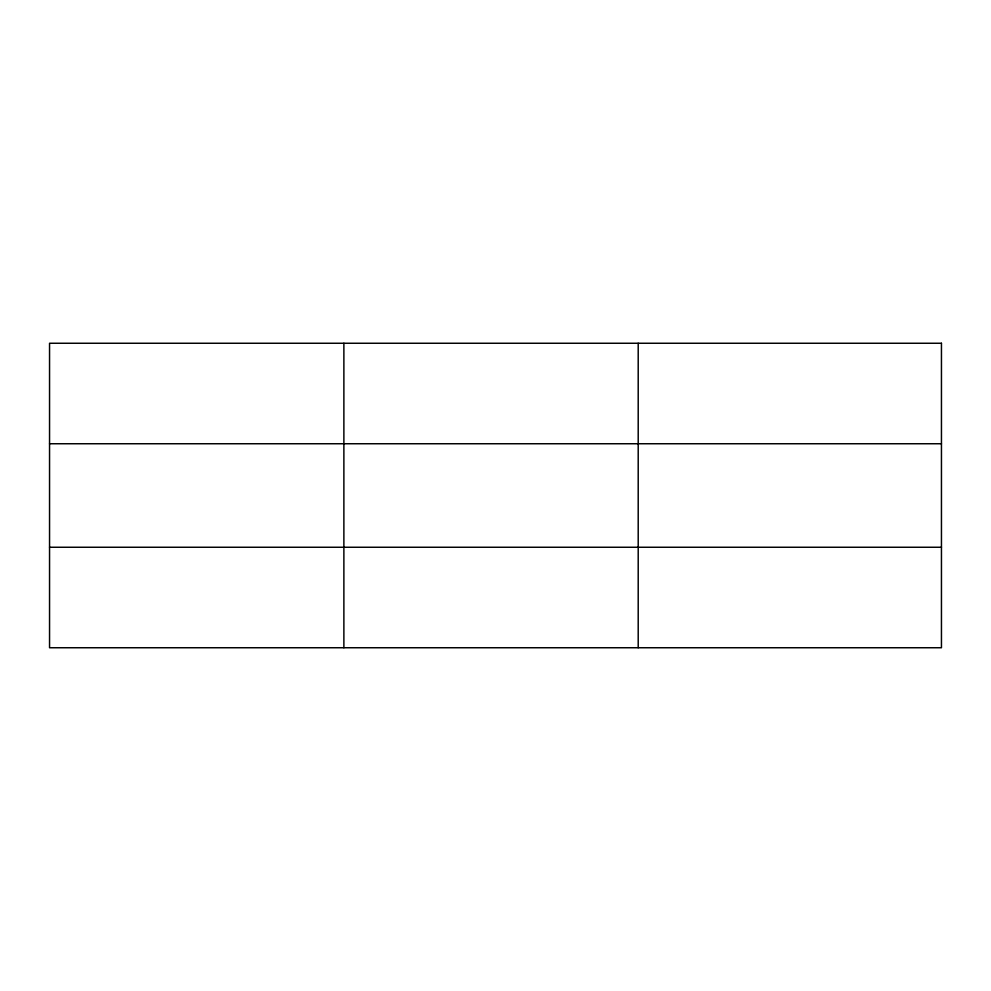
<?xml version="1.0" encoding="UTF-8"?>
<svg xmlns="http://www.w3.org/2000/svg" width="991" height="991" viewBox="0 0 991 991"><rect width="100%" height="100%" fill="white"/><g stroke="black" fill="none" stroke-linecap="round" stroke-linejoin="round"><path stroke-width="1.49" d="M343.877 343.258L343.877 647.742M638.204 343.258L638.204 647.742M49.55 443.745L941.45 443.745M49.55 547.255L941.45 547.255M941.45 343.258L941.45 647.742L49.55 647.742L49.55 343.258L941.45 343.258"/></g></svg>
